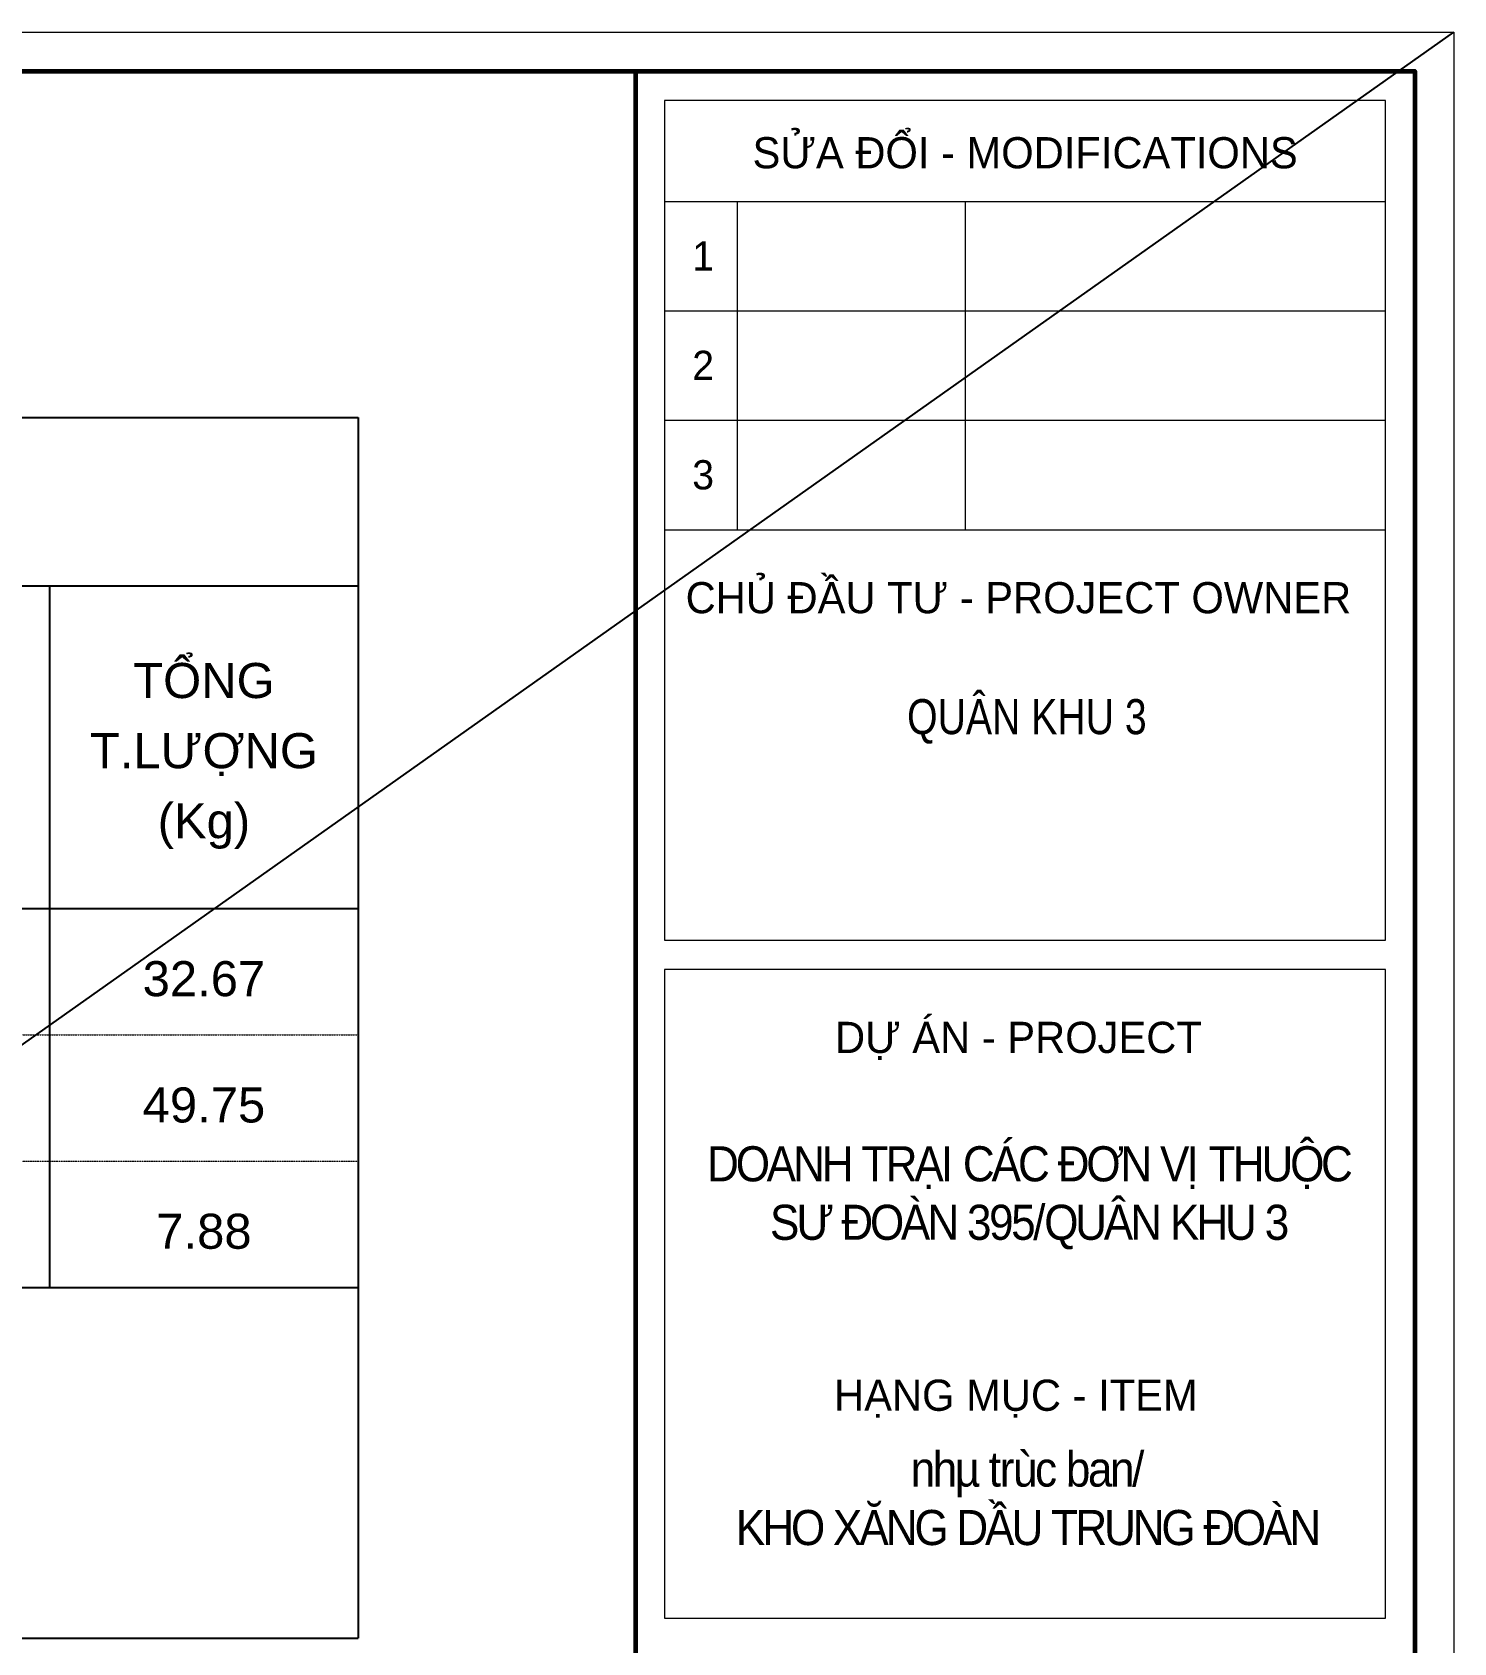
# Model space of a CAD drawing. Header units: millimetres. Extents: x 19378 to 572383, y -1120116 to -527168.
# Drawn here: x 184212 to 186036, y -550413 to -548347 of the extents above; entities that cross this region are included whole.
import ezdxf
from ezdxf.enums import TextEntityAlignment as Align

# ---------------------------------------------------------------- set-up
doc = ezdxf.new("R2010")
doc.units = ezdxf.units.MM
doc.header["$MEASUREMENT"] = 0
doc.linetypes.add('HIDDEN', pattern=[0.375, 0.25, -0.125])
doc.layers.get('Defpoints').update_dxf_attribs({"color": 1})
for name, color, linetype, lineweight in [('08. Net Text', 3, 'Continuous', 13), ('LC MANH DUT', 35, 'HIDDEN', 5), ('LC Net thay', 7, 'Continuous', 25), ('LC Text1', 3, 'Continuous', 20)]:
    doc.layers.add(name, color=color, linetype=linetype, lineweight=lineweight)
doc.layers.add('KCS_Plotter', color=11, linetype='Continuous', plot=False)
doc.layers.add('Khungten_LCDI', color=7, linetype='Continuous')
doc.styles.add('Hoa', font='micross.ttf')
doc.styles.add('Khungten', font='VHAVAN.TTF', dxfattribs={"width": 0.9, "height": 5000})
doc.styles.add('Text Khung Ten', font='VHAVAN.TTF')
doc.styles.add('Thuong', font='micross.ttf')
doc.styles.add('Title', font='VHBLACK.TTF', dxfattribs={"width": 0.8})

# ---------------------------------------------------------------- blocks, each defined once
blk = doc.blocks.new('Nha o can bo nhan vien Trung doan')
at = {"layer": 'Defpoints', "lineweight": 0}
blk.add_lwpolyline([(-1200, -14850), (-1200, 14850), (40800, 14850), (40800, -14850)], close=True, dxfattribs=at)
at = {"layer": 'Khungten_LCDI', "color": 5, "lineweight": 60}
blk.add_line((36600, 14650), (36600, -14650), dxfattribs=at)
at = {"layer": 'Khungten_LCDI', "color": 5, "lineweight": 25}
blk.add_line((40600, -14650), (40600, 14650), dxfattribs=at)
at = {"layer": 'Khungten_LCDI', "color": 9, "lineweight": 15}
for p, q in [((36750, 13981.3), (40450, 13981.3)), ((37122.7, 13981.3), (37122.7, 12296.8)), ((38292.8, 13981.3), (38292.8, 12296.8)), ((36750, 13419.8), (40450, 13419.8)), ((36750, 12858.3), (40450, 12858.3)), ((36750, 12296.8), (40450, 12296.8))]:
    blk.add_line(p, q, dxfattribs=at)
at = {"layer": 'Khungten_LCDI', "color": 5, "lineweight": 60}
blk.add_lwpolyline([(0, -14650), (0, 14650), (40600, 14650), (40600, -14650)], close=True, dxfattribs=at)
at = {"layer": 'Khungten_LCDI', "color": 9, "lineweight": 15}
for points in [[(36750, 10190.4), (40450, 10190.4), (40450, 14500), (36750, 14500)], [(36750, 6711.5), (40450, 6711.5), (40450, 10040.4), (36750, 10040.4)]]:
    blk.add_lwpolyline(points, close=True, dxfattribs=at)
at = {"color": 7, "style": 'Khungten'}
for s, p in [('söa ®æi - modifications', (38600, 14151.5)), ('chñ ®Çu t\xad - project owner', (38565.6, 11868.2)), ('dù ¸n - project', (38565.6, 9611.8)), ('h¹ng môc - item', (38552.5, 7775.6))]:
    blk.add_text(s, height=160, dxfattribs=at).set_placement(p, align=Align.CENTER)
at = {"color": 4, "char_height": 180, "attachment_point": 5, "style": 'Khungten'}
for s, insert, width in [('{\\f.VnArialH|b0|i0|c0|p34;\\W0.8;qu©n khu 3}', (38609, 11313), 2315.239), ('{\\f.VnArialH|b0|i0|c0|p34;\\W0.9;\\T0.9;doanh tr¹i c¸c ®¬n vÞ thuéc s\xad ®oµn 395/qu©n khu 3}', (38616.6, 8868.3), 3461.975), ('{\\f.VnArialH|b0|i0|c0|p34;\\T0.9;nhµ trùc ban/ \\PKHO X\\fArial|b0|i0|c0|p34;ĂNG DẦU TRUNG ĐOÀN}', (38609, 7325.4), 3712.556)]:
    blk.add_mtext(s, dxfattribs=dict(at, insert=insert, width=width))
at = {"color": 7, "style": 'Khungten', "width": 0.8}
for tag, p in [('REVISION', (39498.8, -10746.3)), ('NGAYHT', (39575.6, -11636.3))]:
    blk.add_attdef(tag, text='', height=200, dxfattribs=at).set_placement(p, align=Align.CENTER)
at = {"layer": '08. Net Text', "color": 7, "style": 'Text Khung Ten'}
blk.add_text('1', height=150, dxfattribs=at).set_placement((36891.7, 13626.8))
at = {"layer": '08. Net Text', "color": 7, "ltscale": 2, "style": 'Text Khung Ten'}
for s, p in [('2', (36891.7, 13065.3)), ('3', (36891.7, 12503.8))]:
    blk.add_text(s, height=150, dxfattribs=at).set_placement(p)
at = {"layer": 'LC Text1', "style": 'Title', "width": 1.485915}
for tag, p, p2 in [('TENBANVE1', (36912.7, -8885.8), (40339.1, -8885.8)), ('TENBANVE2', (36912.7, -9562.5), (40339.1, -9562.5))]:
    blk.add_attdef(tag, text='', height=250, dxfattribs=at).set_placement(p, p2, align=Align.FIT)
at = {"layer": 'LC Text1', "style": 'Title', "width": 0.7}
blk.add_attdef('SOBANVE', text='', height=250, dxfattribs=at).set_placement((39562, -13896.2), align=Align.CENTER)

msp = doc.modelspace()

# ---------------------------------------------------------------- linework, layer by layer
at = {"layer": 'KCS_Plotter', "ltscale": 2}
msp.add_line((175535.5, -555772.3), (186035.6, -548347.2), dxfattribs=at)
at = {"layer": 'LC MANH DUT'}
for p, q in [((181453, -549633.4), (184630, -549633.4)), ((181453, -549795.4), (184630, -549795.4)), ((181453, -549957.4), (184630, -549957.4))]:
    msp.add_line(p, q, dxfattribs=at)
at = {"layer": 'LC Net thay'}
for p, q in [((181183, -548841.4), (184630, -548841.4)), ((184630, -548841.4), (184630, -550407.4)), ((181183, -549057.4), (184630, -549057.4)), ((184234, -549057.4), (184234, -549957.4)), ((181183, -549471.4), (184630, -549471.4)), ((181183, -549957.4), (184630, -549957.4)), ((181183, -550407.4), (184630, -550407.4))]:
    msp.add_line(p, q, dxfattribs=at)
at = {"layer": 'LC Text1'}
msp.add_line((181183, -549957.4), (184630, -549957.4), dxfattribs=at)

# ---------------------------------------------------------------- block references
at = {"layer": 'LC Net thay', "xscale": 0.2500028331738406, "yscale": 0.2500028331738406, "zscale": 0.2500028331738406}
msp.add_blockref('Nha o can bo nhan vien Trung doan', (175835.5, -552059.7, 0), dxfattribs=at)

# ---------------------------------------------------------------- texts
at = {"layer": 'LC Text1'}
for s, style, p in [('TỔNG', 'Hoa', (184432, -549201.4)), ('T.LƯỢNG', 'Hoa', (184432, -549291.4)), ('(Kg)', 'Thuong', (184432, -549381.4))]:
    msp.add_text(s, height=45, dxfattribs=dict(at, style=style)).set_placement(p, align=Align.CENTER)
at = {"layer": 'LC Text1', "style": 'Hoa'}
msp.add_text('32.67', height=45, dxfattribs=at).set_placement((184432, -549597.4), align=Align.BOTTOM_CENTER)
at = {"layer": 'LC Text1', "color": 7, "style": 'Hoa'}
for s, p in [('49.75', (184432, -549759.4)), ('7.88', (184432, -549921.4))]:
    msp.add_text(s, height=45, dxfattribs=at).set_placement(p, align=Align.BOTTOM_CENTER)

doc.saveas('drawing.dxf')
